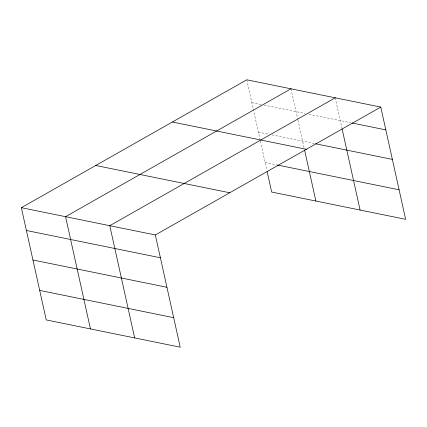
<?xml version="1.0" encoding="UTF-8"?>
<svg xmlns="http://www.w3.org/2000/svg" width="427" height="427" viewBox="0 0 427 427"><rect width="100%" height="100%" fill="white"/><g stroke="black" fill="none" stroke-linecap="round" stroke-linejoin="round"><path stroke-width="0.32" stroke-dasharray="2.13 1.6" d="M251.839 102.613L261.591 104.599M264.19 105.127L305.156 113.465M309.057 114.26L350.684 122.736M258.378 132.124L268.786 134.238M272.036 134.9L314.95 143.637M265.119 162.527L276.824 164.913M335.211 97.81L341.974 128.313M290.995 88.805L297.758 119.309M297.902 119.955L304.029 147.593M246.779 79.806L259.813 138.594M260.39 141.177L266.827 170.224"/><path stroke-width="0.64" d="M21.35 207.687L155.337 234.962L180.221 347.194L46.233 319.919L21.35 207.687L246.779 79.806L380.767 107.081L405.65 219.313L271.663 192.038L267.11 171.51M290.995 88.805L65.566 216.686L90.449 328.918M335.211 97.81L109.782 225.691L134.665 337.922M155.337 234.962L380.767 107.081M351.981 122.997L385.827 129.888M315.601 143.771L392.365 159.399M172.391 122.005L306.378 149.285M277.475 165.041L399.106 189.802M95.744 165.484L229.731 192.764M26.405 230.495L160.392 257.769M32.948 260.006L166.936 287.28M39.69 290.408L173.677 317.683M342.118 128.954L360.094 210.041M304.606 150.181L315.879 201.037"/></g></svg>
